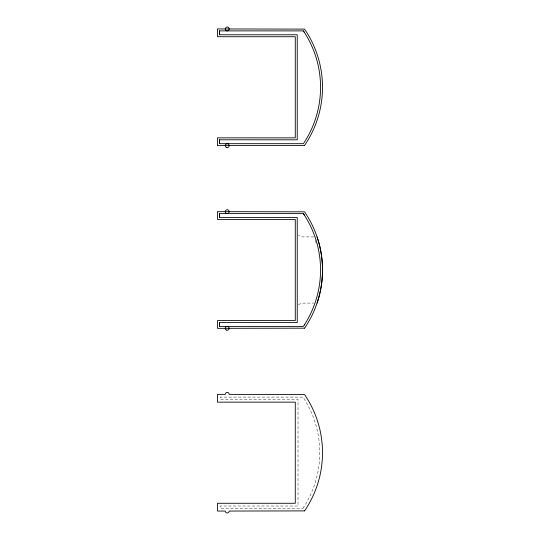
<?xml version="1.0" encoding="UTF-8"?>
<svg xmlns="http://www.w3.org/2000/svg" width="540" height="540" viewBox="0 0 540 540"><rect width="100%" height="100%" fill="white"/><g stroke="black" fill="none" stroke-linecap="round" stroke-linejoin="round"><path stroke-width="0.41" stroke-dasharray="2.7 2.03" d="M298.323 304.668L302.042 303.129L313.767 303.062M313.767 236.939L302.042 236.871L298.323 235.332M315.293 240.361A100.427 100.427 0 0 1 316.008 242.771M303.662 507.256L302.96 508.315L220.232 508.315L220.232 506.014L298.019 506.014L298.019 399.411L220.232 399.411L220.232 397.109L302.96 397.109L303.662 398.169A100.427 100.427 0 0 1 303.662 507.256"/><path stroke-width="0.81" d="M317.068 303.062C324.304 281.806 324.304 258.194 317.068 236.939M304.331 324.979L303.385 326.396L219.436 326.396L219.436 322.508L297.243 322.522L297.243 217.478L219.436 217.492L219.436 213.604L303.385 213.604L304.331 215.021M219.436 30.888L303.385 30.888L304.331 32.312A101.223 101.223 0 0 1 304.331 142.263L303.385 143.681L219.436 143.681L219.436 139.793L297.243 139.813L297.243 34.763L219.436 34.776L219.436 30.888L219.456 34.763M303.379 30.908L304.317 32.319M303.379 213.617L304.317 215.035A101.203 101.203 0 0 1 304.317 324.965M219.456 139.813L219.456 143.667M219.456 213.617L219.456 217.478M219.456 322.522L219.456 326.383M304.54 145.463L217.492 145.631L217.492 137.849L295.279 137.849L295.279 36.727L217.492 36.727L217.492 28.944L304.54 29.106A103.167 103.167 0 0 1 304.54 145.463M304.54 328.178L217.492 328.34L217.492 320.564L295.279 320.564L295.279 219.436L217.492 219.436L217.492 211.66L304.54 211.822A103.167 103.167 0 0 1 304.54 328.178M304.54 510.894L229.163 511.056A1.944 1.944 0 0 1 227.219 513A1.944 1.944 0 0 1 225.275 511.056L217.492 511.056L217.492 503.273L295.279 503.273L295.279 402.151L217.492 402.151L217.492 394.369L225.275 394.369A1.944 1.944 0 0 1 227.219 392.425A1.944 1.944 0 0 1 229.163 394.369L304.54 394.538A103.167 103.167 0 0 1 304.54 510.894M226.247 213.341A1.944 1.944 0 0 0 229.163 211.66A1.944 1.944 0 0 0 226.247 209.972A1.944 1.944 0 0 0 226.247 213.341M226.247 330.028A1.944 1.944 0 0 0 229.163 328.34A1.944 1.944 0 0 0 226.247 326.66A1.944 1.944 0 0 0 226.247 330.028M226.071 30.517A1.944 1.944 0 0 0 229.149 29.147A1.944 1.944 0 0 0 226.422 27.169A1.944 1.944 0 0 0 226.071 30.517M226.247 147.312A1.944 1.944 0 0 0 229.163 145.631A1.944 1.944 0 0 0 226.247 143.944A1.944 1.944 0 0 0 226.247 147.312"/></g></svg>
